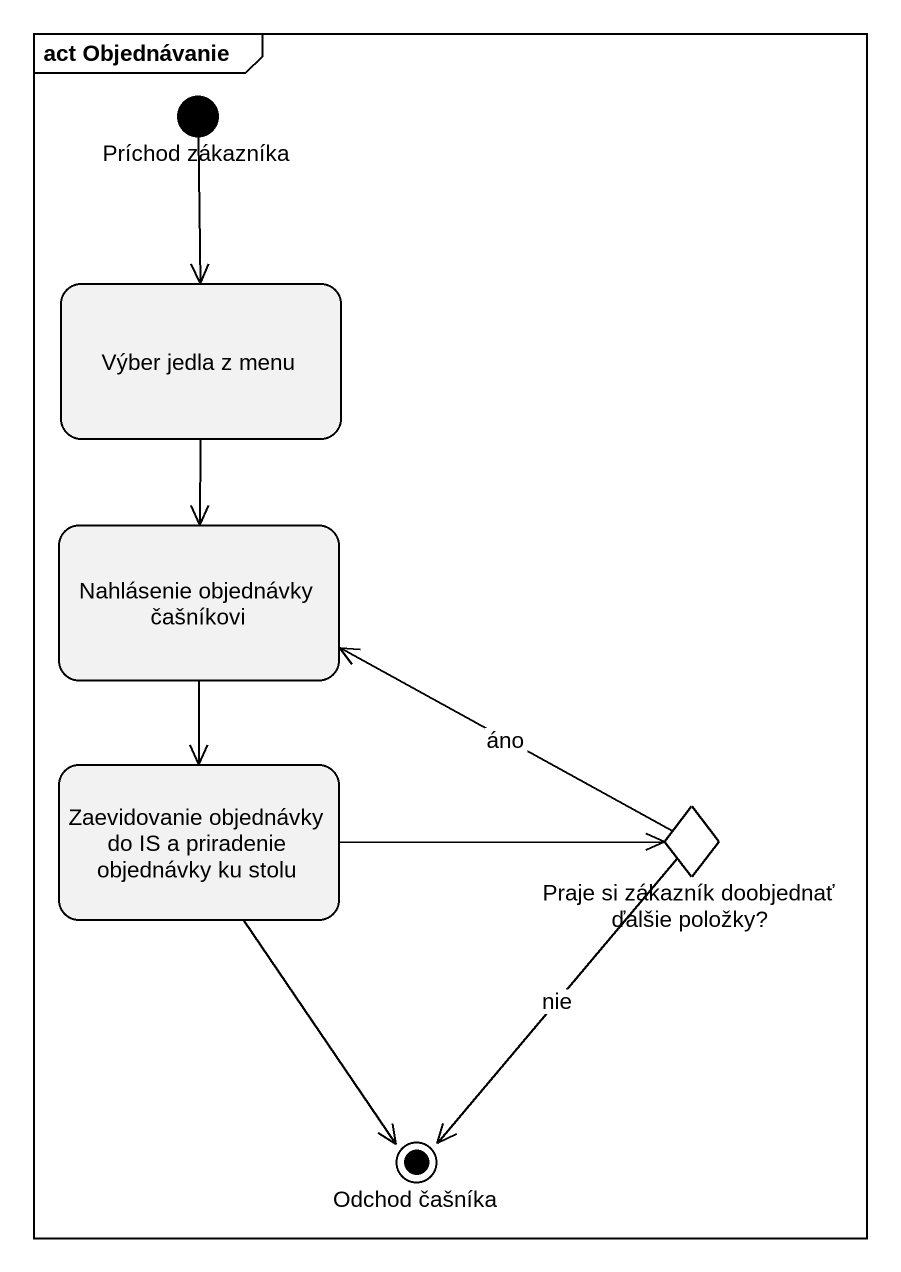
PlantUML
@startuml
mainframe act Objednávanie
hide empty description
state "Príchod zákazníka" as Príchod_zákazníka <<start>>
state "Výber jedla z menu" as Výber_jedla_z_menu
state "Nahlásenie objednávky čašníkovi" as Nahlásenie_objednávky
state "Zaevidovanie objednávky do IS a priradenie objednávky ku stolu" as Zaevidovanie_objednávky_do
state "Praje si zákazník doobjednať ďalšie položky?" as Praje_si_zákazník <<choice>>
state "Odchod čašníka" as Odchod_čašníka <<end>>
Príchod_zákazníka --> Výber_jedla_z_menu
Výber_jedla_z_menu --> Nahlásenie_objednávky
Nahlásenie_objednávky --> Zaevidovanie_objednávky_do
Zaevidovanie_objednávky_do -right-> Praje_si_zákazník
Zaevidovanie_objednávky_do --> Odchod_čašníka
Praje_si_zákazník -left-> Nahlásenie_objednávky : áno
Praje_si_zákazník --> Odchod_čašníka : nie
@enduml
